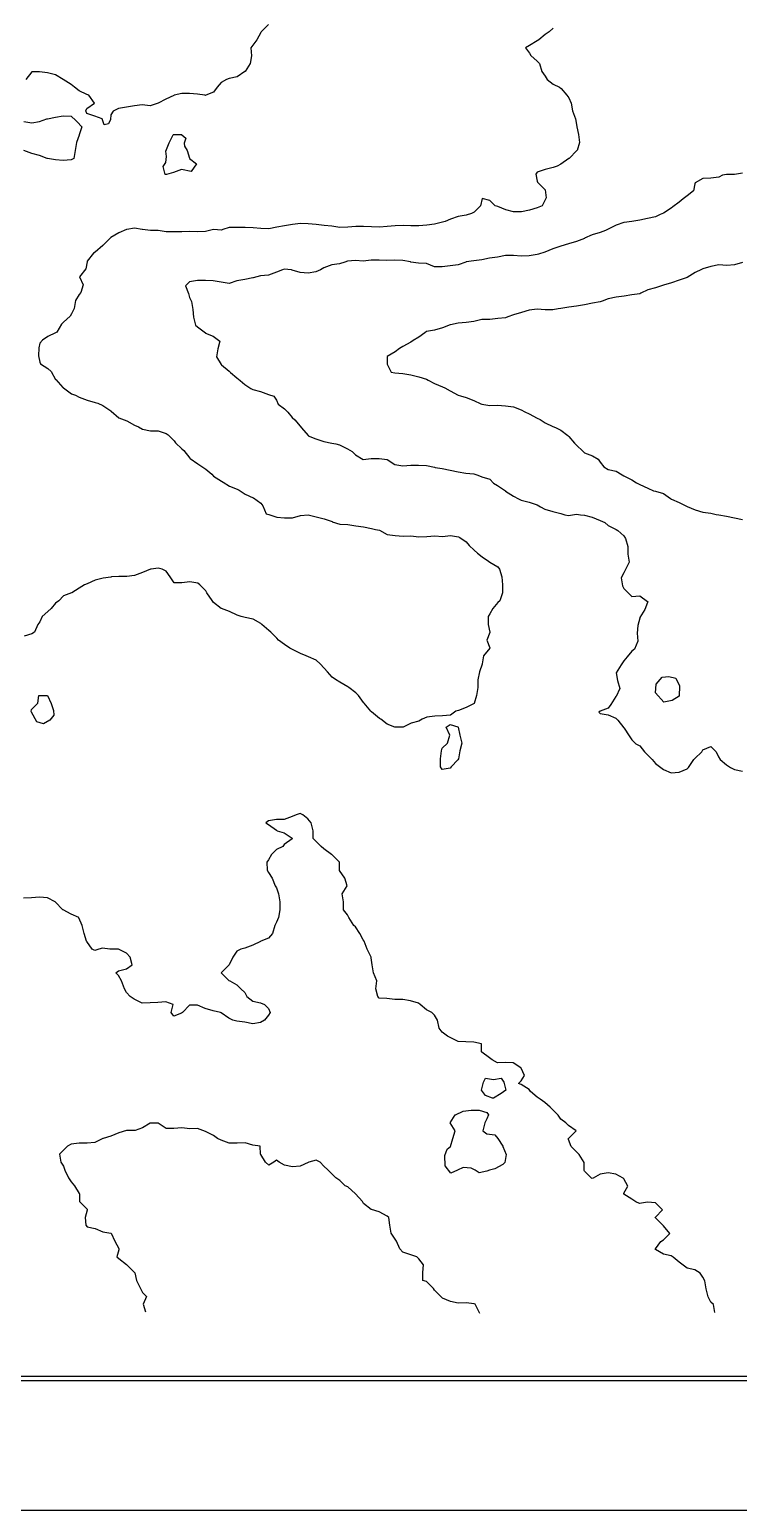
# Model space of a CAD drawing. Extents: x 597 to 1462, y 540 to 1101.
# Drawn here: x 1257.9 to 1345.7, y 540 to 723.4 of the extents above; entities that cross this region are included whole.
import ezdxf

# ---------------------------------------------------------------- set-up
doc = ezdxf.new("R2010")
doc.units = 0
for name, color, linetype in [('Frame_Outer', 7, 'CONTINUOUS'), ('Gridlinescont', 7, 'CONTINUOUS'), ('TEST', 7, 'CONTINUOUS')]:
    doc.layers.add(name, color=color, linetype=linetype)

msp = doc.modelspace()

# ---------------------------------------------------------------- linework, layer by layer
at = {"layer": 'Frame_Outer', "color": 7}
msp.add_lwpolyline([(596.917639, 1100.637229), (1462.392328, 1100.637229), (1462.392328, 539.962512), (596.917639, 539.962512), (596.917639, 1100.637229), (1462.392328, 1100.637229), (1462.392328, 539.962512), (596.917639, 539.962512), (596.917639, 1100.637229), (1462.392328, 1100.637229), (1462.392328, 539.962512), (596.917639, 539.962512), (596.917639, 1100.637229)], close=True, dxfattribs=at)
at = {"layer": 'Gridlinescont', "color": 7}
msp.add_lwpolyline([(614.04912, 1084.06444), (1445.260818, 1084.06444), (1445.260818, 556.535283), (614.04912, 556.535283), (614.04912, 1084.06444)], close=True, dxfattribs=at)
msp.add_lwpolyline([(613.57383, 556.060018), (1445.736137, 556.060018)], dxfattribs=at)
at = {"layer": 'TEST', "color": 7}
for points in [[(1322.720409, 723.588315), (1322.231149, 723.099083), (1321.742001, 722.77289), (1320.959286, 722.120675), (1320.76365, 721.998331), (1319.785298, 721.421723), (1319.296179, 721.14221), (1319.785298, 720.489995), (1319.948592, 720.163802), (1320.763876, 719.46502), (1321.043388, 719.185564), (1321.322901, 718.207156), (1321.742171, 717.620105), (1321.986857, 717.228889), (1322.720635, 716.641951), (1323.503322, 716.250706), (1323.698987, 716.110809), (1324.432708, 715.272242), (1324.677395, 714.946078), (1324.956879, 714.293834), (1325.122205, 713.315398), (1325.49296, 712.337074), (1325.655803, 711.405233), (1325.663987, 711.358271), (1325.851072, 710.37992), (1325.981544, 709.401512), (1325.702059, 708.423188), (1325.655069, 708.398353), (1324.700537, 707.443821), (1324.675701, 707.418985), (1323.697406, 706.709055), (1323.208118, 706.46434), (1322.718942, 706.301018), (1321.740647, 706.072729), (1320.762239, 705.730252), (1320.599368, 705.485566), (1320.762239, 704.596086), (1320.787074, 704.50727), (1321.741606, 703.552851), (1321.75346, 703.528016), (1321.861889, 702.549608), (1321.739602, 702.304893), (1321.372488, 701.571087), (1320.761025, 701.29942), (1319.782617, 701.020782), (1318.804294, 700.818598), (1317.825942, 700.818598), (1316.847534, 701.08208), (1315.869126, 701.473325), (1315.543018, 701.571087), (1314.890775, 702.223359), (1313.912367, 702.460736), (1313.716787, 701.571256), (1312.934128, 700.788569), (1312.607964, 700.592933), (1311.955692, 700.414964), (1310.977368, 700.225903), (1309.99896, 699.89401), (1309.346688, 699.614581), (1309.020637, 699.544506), (1308.042229, 699.288332), (1307.063878, 699.157748), (1306.08547, 699.070654), (1305.107118, 699.078839), (1304.12871, 699.1282), (1303.150387, 699.103364), (1302.171979, 699.020306), (1301.193627, 698.935188), (1300.215219, 698.97738), (1299.236868, 699.002216), (1298.258544, 699.018867), (1297.280136, 698.933748), (1296.301728, 698.880408), (1295.323377, 699.034248), (1294.345025, 699.1247), (1293.366617, 699.258078), (1292.388322, 699.334504), (1291.409886, 699.355106), (1290.431562, 699.251982), (1289.453126, 699.078867), (1288.474831, 698.900898), (1287.496423, 698.722928), (1286.518072, 698.751715), (1285.539664, 698.815413), (1284.561312, 698.87911), (1283.582904, 698.870926), (1282.604581, 698.88673), (1281.789241, 698.635919), (1281.626003, 698.560256), (1280.647567, 698.63115), (1279.669244, 698.400687), (1278.690836, 698.351298), (1277.712484, 698.363152), (1276.734161, 698.342549), (1275.755725, 698.334647), (1274.777317, 698.351298), (1273.798993, 698.508524), (1272.82067, 698.516426), (1271.842234, 698.626465), (1271.809722, 698.626465), (1270.862951, 698.773362), (1269.916124, 698.626465), (1269.883612, 698.626465), (1268.905204, 698.212868), (1267.938903, 697.653871), (1267.92705, 697.645686), (1266.958322, 696.676958), (1266.950137, 696.665105), (1265.971786, 695.822785), (1265.776262, 695.700441), (1265.007235, 694.722033), (1264.995382, 694.633274), (1264.832116, 693.743879), (1264.035967, 692.765471), (1264.506036, 691.78712), (1264.21261, 690.808712), (1264.01703, 690.564025), (1263.527882, 689.830219), (1263.364645, 688.851896), (1263.038453, 688.199652), (1262.89847, 687.873488), (1262.059988, 687.139682), (1261.815273, 686.894967), (1261.244479, 685.916615), (1261.081242, 685.835166), (1260.10289, 685.373168), (1259.450646, 684.93832), (1259.124482, 684.54716), (1258.984584, 683.960138), (1258.959749, 682.981815), (1259.122986, 682.199043), (1259.193062, 682.003463), (1260.101507, 681.425359), (1260.520805, 681.02514), (1261.079915, 680.054832), (1261.0881, 680.046647), (1261.994738, 679.068324), (1262.060073, 678.998248), (1263.038368, 678.262382), (1263.527544, 678.089746), (1264.01672, 677.863856), (1264.995128, 677.502498), (1265.973536, 677.200126), (1266.299643, 677.111338), (1266.951887, 676.831826), (1267.930295, 676.146788), (1267.950897, 676.134934), (1268.91003, 675.319679), (1269.236194, 675.156329), (1269.888353, 674.93913), (1270.866789, 674.373839), (1271.355937, 674.178175), (1271.845197, 673.898775), (1272.82352, 673.689281), (1273.801844, 673.689281), (1274.780252, 673.363089), (1275.024967, 673.200246), (1275.758744, 672.46644), (1275.954324, 672.221754), (1276.736983, 671.439067), (1276.981726, 671.24343), (1277.715504, 670.296603), (1277.74034, 670.264091), (1278.694872, 669.611847), (1279.184019, 669.285683), (1279.673167, 668.959604), (1280.455938, 668.307332), (1280.651518, 668.062645), (1281.629926, 667.468708), (1281.825506, 667.328698), (1282.608193, 666.839522), (1283.586516, 666.459002), (1283.831231, 666.35012), (1284.565009, 665.860973), (1285.543417, 665.387799), (1285.590407, 665.371148), (1286.522248, 664.718876), (1286.766935, 664.392712), (1287.174492, 663.414388), (1287.500656, 663.305507), (1288.479008, 663.00638), (1289.457416, 662.924987), (1290.435824, 662.924987), (1291.414147, 663.196654), (1292.392499, 663.274688), (1293.370907, 663.023059), (1294.349315, 662.79635), (1295.327666, 662.442838), (1295.348269, 662.434654), (1296.307401, 662.1469), (1297.285809, 662.089581), (1298.26416, 661.901339), (1299.242568, 661.782721), (1300.220892, 661.578928), (1300.710124, 661.456613), (1301.1993, 661.367741), (1302.177651, 660.854605), (1303.156059, 660.722892), (1304.134411, 660.62877), (1305.112819, 660.67418), (1306.091142, 660.553869), (1307.069494, 660.618328), (1308.047902, 660.674095), (1309.026253, 660.608789), (1310.004661, 660.708668), (1310.982985, 660.548196), (1311.178649, 660.47812), (1311.961308, 659.919038), (1312.32831, 659.499797), (1312.939885, 658.888278), (1313.359155, 658.52122), (1313.918209, 658.086428), (1314.733464, 657.542868), (1314.896786, 657.420468), (1315.875138, 656.843973), (1316.070774, 656.56446), (1316.364144, 655.586052), (1316.445593, 654.6077), (1316.461398, 653.629292), (1316.100125, 652.650969), (1315.874206, 652.425078), (1315.262744, 651.672476), (1314.895742, 651.020204), (1314.686192, 650.694153), (1314.669541, 649.715745), (1314.895431, 648.768918), (1314.903616, 648.736406), (1314.895431, 648.71157), (1314.504215, 647.757066), (1314.895431, 646.802534), (1314.907285, 646.777699), (1314.895431, 646.752863), (1314.112744, 645.798444), (1313.926506, 644.820008), (1313.918322, 644.795172), (1313.617162, 643.84064), (1313.400246, 642.862289), (1313.375411, 641.883881), (1313.234243, 640.905529), (1312.950215, 639.927121), (1312.94203, 639.915268), (1311.963622, 639.436873), (1310.985214, 639.045657), (1310.659135, 638.947867), (1310.006863, 638.458691), (1309.028455, 638.404561), (1308.050103, 638.36155), (1307.071695, 638.237146), (1306.484701, 637.970305), (1306.093541, 637.725619), (1305.115133, 637.480904), (1304.160601, 636.991728), (1304.135766, 636.979875), (1303.157442, 636.979875), (1303.12493, 637.000477), (1302.178046, 637.367563), (1301.362791, 637.979054), (1301.199554, 638.060447), (1300.221146, 638.875787), (1300.15584, 638.957236), (1299.324272, 639.93556), (1299.242794, 640.044413), (1298.59055, 640.914137), (1298.264386, 641.240217), (1297.394747, 641.892545), (1297.285922, 641.981332), (1296.307457, 642.569709), (1295.74846, 642.870897), (1295.329162, 643.164323), (1294.758424, 643.849135), (1294.350895, 644.293889), (1293.861635, 644.827487), (1293.372487, 645.279071), (1292.394079, 645.683721), (1292.114566, 645.806121), (1291.415728, 646.111739), (1290.437376, 646.600971), (1290.11124, 646.784303), (1289.459081, 647.203629), (1288.67631, 647.762626), (1288.48073, 648.007313), (1287.746952, 648.741119), (1287.502237, 648.936755), (1286.632597, 649.71947), (1286.523744, 649.808258), (1285.545393, 650.341855), (1284.566985, 650.557896), (1284.077837, 650.697878), (1283.588577, 650.875848), (1282.610253, 651.320574), (1281.631902, 651.666832), (1281.59939, 651.675016), (1280.652506, 652.408794), (1280.489269, 652.653481), (1279.813713, 653.631832), (1279.673788, 653.876519), (1278.94001, 654.610297), (1278.695295, 654.805877), (1277.716943, 655.001542), (1276.738648, 654.854617), (1275.760212, 654.854617), (1275.271064, 655.588423), (1274.781776, 656.3222), (1274.292713, 656.566915), (1273.803452, 656.675712), (1272.914086, 656.566915), (1272.82527, 656.550264), (1271.846862, 656.146771), (1270.868539, 655.765348), (1269.890103, 655.662619), (1268.911808, 655.662619), (1268.022412, 655.587012), (1267.933597, 655.578827), (1266.955189, 655.445844), (1265.976894, 655.177789), (1264.99843, 654.729395), (1264.672294, 654.607023), (1264.020022, 654.215891), (1263.073251, 653.628756), (1263.040739, 653.608154), (1262.062302, 653.23579), (1261.47528, 652.648768), (1261.08412, 652.322632), (1260.525066, 651.670444), (1260.105712, 651.30333), (1259.406874, 650.691867), (1259.127389, 650.039623), (1258.882702, 649.713459), (1258.475145, 648.735136), (1258.148981, 648.539528), (1257.170658, 648.246129)], [(1287.47362, 724.025308), (1286.541891, 723.093551), (1286.494901, 723.046589), (1286.005725, 722.114748), (1285.51655, 721.462504), (1285.271863, 721.136396), (1285.353256, 720.157988), (1285.18999, 719.179637), (1284.553833, 718.201229), (1284.537182, 718.184578), (1283.558774, 717.548421), (1282.580422, 717.33111), (1282.254286, 717.222256), (1281.602127, 716.831125), (1281.112867, 716.244102), (1280.623719, 715.65708), (1279.691934, 715.265864), (1279.644973, 715.241028), (1279.556157, 715.265864), (1278.666734, 715.374689), (1277.688382, 715.483542), (1276.709974, 715.483542), (1275.778218, 715.266231), (1275.731228, 715.233719), (1274.75282, 714.77618), (1273.806021, 714.286948), (1273.773509, 714.262112), (1272.795101, 713.959739), (1271.816749, 714.090267), (1270.838454, 713.959739), (1269.85999, 713.796446), (1268.881582, 713.633152), (1268.229422, 713.307016), (1267.903258, 712.817868), (1267.878423, 712.237676), (1267.629728, 711.728829), (1267.103215, 711.577868), (1266.835724, 712.33095), (1265.946273, 712.657114), (1264.967837, 712.98325), (1264.84284, 713.309358), (1264.967837, 713.635522), (1265.899706, 714.287766), (1265.212467, 715.26609), (1264.96778, 715.354961), (1263.989429, 715.809565), (1263.430375, 716.244328), (1263.011105, 716.570521), (1262.032697, 717.208907), (1262.000185, 717.220761), (1261.053414, 717.807868), (1260.075063, 718.036157), (1259.096655, 718.175293), (1258.118303, 718.167108), (1257.384526, 717.220281)], [(1257.139867, 712.002274), (1258.118219, 711.839037), (1259.096542, 712.002274), (1259.986022, 712.328438), (1260.074781, 712.349041), (1261.053245, 712.52543), (1262.03154, 712.720981), (1263.009976, 712.655675), (1263.578711, 712.145248), (1263.76224, 711.965472), (1264.314803, 711.351188), (1264.012345, 710.37278), (1263.98751, 710.32579), (1263.661374, 709.394033), (1263.498503, 708.415625), (1263.335266, 707.437302), (1263.009102, 707.241722), (1262.030778, 707.193151), (1261.052342, 707.260038), (1260.073934, 707.429823), (1260.041422, 707.438007), (1259.094651, 707.805122), (1258.1163, 708.049808), (1257.137892, 708.400498)], [(1274.816038, 705.460222), (1274.727222, 705.443571), (1274.638463, 705.460222), (1274.401171, 706.43863), (1274.727222, 706.927806), (1274.83029, 707.674425), (1274.758013, 708.331043), (1275.165542, 709.373741), (1275.659064, 710.352149), (1275.706054, 710.399111), (1276.684377, 710.399111), (1276.731367, 710.352149), (1277.199263, 709.941544), (1277.017766, 709.309564), (1277.070542, 708.949081), (1277.396734, 708.395559), (1277.662728, 707.46383), (1277.687564, 707.416812), (1278.532424, 706.760194), (1277.856305, 705.81221), (1276.684885, 706.046934), (1275.706562, 705.704372), (1274.817082, 705.459686)], [(1346.168984, 705.586629), (1345.190548, 705.458105), (1344.21214, 705.450203), (1343.722964, 705.36881), (1343.233788, 705.124095), (1342.255493, 704.97717), (1341.277085, 704.948384), (1340.322553, 704.38933), (1340.297717, 704.300571), (1340.13448, 703.411091), (1339.319112, 702.7996), (1338.829964, 702.432514), (1338.340704, 702.013244), (1337.558017, 701.454162), (1337.362437, 701.290925), (1336.384142, 700.671221), (1335.992897, 700.475698), (1335.405875, 700.182243), (1334.427439, 699.986663), (1333.449115, 699.777141), (1332.470792, 699.60651), (1331.538951, 699.497657), (1331.491989, 699.489472), (1330.513637, 699.172311), (1329.535229, 698.659908), (1329.209065, 698.519898), (1328.556821, 698.240385), (1327.578498, 697.949047), (1326.619253, 697.54149), (1326.598651, 697.533588), (1325.620243, 697.151854), (1324.641891, 696.858399), (1323.695092, 696.565029), (1323.66258, 696.556845), (1322.684257, 696.218009), (1321.705933, 695.802352), (1320.923162, 695.585041), (1320.727582, 695.538079), (1319.749174, 695.351869), (1318.770822, 695.327033), (1317.792499, 695.38915), (1316.814091, 695.38915), (1315.835683, 695.204238), (1314.857331, 695.066711), (1313.87898, 694.851065), (1312.900572, 694.728666), (1311.968843, 694.606379), (1311.921853, 694.598194), (1310.94353, 694.259386), (1309.965122, 694.11534), (1308.98677, 694.006487), (1308.008447, 694.01834), (1307.030011, 694.427534), (1306.051603, 694.444186), (1305.07328, 694.599295), (1305.040768, 694.607197), (1304.093997, 694.770434), (1303.115532, 694.813445), (1302.137124, 694.801592), (1301.158801, 694.834104), (1300.180478, 694.825919), (1299.20207, 694.708882), (1298.223746, 694.778139), (1297.245338, 694.708882), (1296.919146, 694.600029), (1296.266874, 694.355314), (1295.288579, 694.233027), (1294.310171, 693.865912), (1293.919011, 693.621226), (1293.33196, 693.376511), (1292.353552, 693.229586), (1291.375229, 693.294892), (1290.396793, 693.610388), (1290.308034, 693.622242), (1289.418639, 693.711113), (1289.173952, 693.622242), (1288.440146, 693.3289), (1287.461823, 692.96997), (1286.483471, 692.888577), (1285.551658, 692.64389), (1285.50464, 692.635706), (1284.526345, 692.448254), (1283.547908, 692.252674), (1282.569585, 691.945305), (1281.591177, 692.084921), (1280.612854, 692.277199), (1279.634446, 692.31781), (1278.656094, 692.31781), (1277.677686, 692.154573), (1277.18851, 691.665397), (1277.53793, 690.686989), (1277.677912, 690.197814), (1277.922599, 689.708581), (1278.069524, 688.73023), (1278.167342, 687.751935), (1278.412028, 686.773498), (1278.656743, 686.577947), (1279.635038, 685.811262), (1279.66755, 685.794611), (1280.614378, 685.427496), (1281.429718, 684.816033), (1281.173545, 683.83771), (1281.033647, 682.859358), (1281.592645, 681.904855), (1281.61748, 681.880019), (1282.571956, 681.097332), (1282.767592, 680.901752), (1283.550279, 680.249508), (1283.941411, 679.923344), (1284.528461, 679.434168), (1285.262239, 678.944993), (1285.506926, 678.822593), (1286.485277, 678.577906), (1287.463685, 678.183924), (1288.115929, 677.966585), (1288.442093, 677.477352), (1288.637673, 676.988177), (1289.42036, 676.429123), (1289.839714, 676.009853), (1290.398768, 675.35761), (1290.724848, 675.031417), (1291.37712, 674.248758), (1291.540357, 674.053178), (1292.355669, 673.093962), (1292.388181, 673.073359), (1293.33498, 672.706329), (1294.313388, 672.361764), (1295.291796, 672.170248), (1295.780915, 672.094613), (1296.270148, 671.972241), (1297.248499, 671.471889), (1297.807553, 671.116289), (1298.226907, 670.69702), (1299.205315, 670.150045), (1300.183638, 670.260112), (1301.16199, 670.248258), (1302.140398, 670.147195), (1302.161, 670.139292), (1303.120132, 669.52783), (1304.098569, 669.356775), (1305.076892, 669.454537), (1306.055328, 669.442683), (1307.033623, 669.380566), (1308.01206, 669.179172), (1308.100847, 669.162521), (1308.990326, 669.040206), (1309.96865, 668.806554), (1310.946973, 668.603185), (1311.925409, 668.463626), (1312.903817, 668.347012), (1313.392993, 668.18417), (1313.882169, 667.988533), (1314.860464, 667.695192), (1315.349753, 667.205903), (1315.838872, 666.912561), (1316.817308, 666.236498), (1316.825493, 666.228313), (1317.795067, 665.595261), (1318.447311, 665.249905), (1318.773475, 665.086583), (1319.751827, 664.858294), (1320.730178, 664.515789), (1321.149476, 664.271102), (1321.708586, 663.969858), (1322.686994, 663.683826), (1323.665318, 663.432197), (1324.154493, 663.292694), (1324.643641, 663.211217), (1325.132901, 663.292694), (1325.622077, 663.346853), (1326.111225, 663.292694), (1326.600485, 663.238536), (1327.57878, 663.005223), (1328.557132, 662.575539), (1329.116242, 662.314512), (1329.53554, 661.947397), (1330.513976, 661.486444), (1330.758663, 661.33585), (1331.492384, 660.683606), (1331.688049, 660.357527), (1331.98139, 659.379119), (1331.98139, 658.400767), (1332.144712, 657.422359), (1331.655537, 656.444036), (1331.492215, 656.117872), (1331.166135, 655.465684), (1331.329401, 654.487276), (1331.492694, 654.161168), (1332.144882, 653.508868), (1332.471046, 653.18276), (1333.449369, 653.264153), (1334.427777, 652.55428), (1334.460289, 652.529444), (1334.427777, 652.440629), (1334.101613, 651.551149), (1333.46856, 650.572854), (1333.447958, 650.484067), (1333.203215, 649.594587), (1333.121766, 648.616236), (1333.203215, 647.637828), (1332.795714, 646.659476), (1332.46955, 646.414789), (1331.8825, 645.681012), (1331.491255, 645.191779), (1331.165204, 644.702604), (1330.528934, 643.724252), (1330.708596, 642.745844), (1331.001966, 641.767521), (1330.536667, 640.789169), (1330.511831, 640.764334), (1329.859531, 639.809745), (1329.533423, 639.320569), (1328.555015, 638.953539), (1328.391778, 638.831168), (1328.555015, 638.66793), (1329.533423, 638.505088), (1330.511831, 638.097475), (1330.756546, 637.852732), (1331.490267, 636.905961), (1331.51087, 636.873449), (1332.144007, 635.895125), (1332.470086, 635.40595), (1332.959262, 634.916717), (1333.448494, 634.671974), (1334.035545, 633.938196), (1334.426705, 633.54698), (1335.013812, 632.960014), (1335.404944, 632.470782), (1336.057187, 631.981606), (1336.383352, 631.736891), (1337.361675, 631.329362), (1338.340026, 631.422665), (1339.318434, 631.818792), (1339.514014, 631.982086), (1340.174443, 632.960438), (1340.296786, 633.100335), (1341.135353, 633.938902), (1341.275335, 634.183617), (1342.253658, 634.591259), (1342.90593, 633.938902), (1343.232066, 633.286743), (1343.427646, 632.960607), (1344.210333, 632.308335), (1344.699594, 631.982255), (1345.188741, 631.73754), (1346.167093, 631.547238)], [(1346.181712, 694.521514), (1345.20336, 694.252274), (1344.224952, 694.154513), (1343.246629, 694.26743), (1342.268221, 694.04566), (1341.28987, 693.746476), (1341.126576, 693.665111), (1340.311292, 693.288598), (1339.344992, 692.686534), (1339.333138, 692.686534), (1338.354815, 692.366183), (1337.376407, 692.022804), (1336.414086, 691.713855), (1336.398281, 691.713855), (1335.419873, 691.393504), (1334.44155, 691.160671), (1333.602955, 690.741317), (1333.462972, 690.65253), (1332.484649, 690.531824), (1331.506241, 690.385689), (1330.52789, 690.252311), (1329.549482, 690.056731), (1328.815676, 689.763332), (1328.570961, 689.687669), (1327.592666, 689.483481), (1326.614229, 689.302633), (1325.635906, 689.133977), (1324.657498, 688.994079), (1323.679146, 688.849638), (1323.352982, 688.784332), (1322.700738, 688.681208), (1321.722415, 688.681208), (1320.744007, 688.774144), (1319.765656, 688.628404), (1318.787248, 688.35098), (1317.808896, 688.074345), (1317.124027, 687.80059), (1316.830657, 687.691737), (1315.852221, 687.587822), (1314.873926, 687.491726), (1313.89549, 687.475075), (1312.917166, 687.225421), (1311.938758, 687.110415), (1310.960407, 687.006106), (1310.013551, 686.822718), (1309.981039, 686.810865), (1309.002688, 686.445443), (1308.024336, 686.144284), (1307.045928, 685.99369), (1306.828617, 685.843125), (1306.06769, 685.272415), (1305.368851, 684.864858), (1305.089366, 684.669193), (1304.111015, 684.131136), (1303.691689, 683.88645), (1303.132607, 683.495205), (1302.170285, 682.908268), (1302.170285, 681.92986), (1302.640326, 680.951452), (1303.129502, 680.862664), (1304.10791, 680.773849), (1305.086234, 680.625767), (1306.064585, 680.364655), (1307.042993, 680.09581), (1307.26022, 679.973523), (1308.021232, 679.54542), (1308.999583, 679.158353), (1309.325748, 678.995087), (1309.977907, 678.628001), (1310.956315, 678.119493), (1311.235743, 678.016369), (1311.934582, 677.803573), (1312.91299, 677.440635), (1313.769026, 677.037537), (1313.891426, 676.985806), (1314.869749, 676.806962), (1315.848072, 676.853924), (1316.826509, 676.792625), (1317.804917, 676.645785), (1318.783212, 676.284427), (1319.202566, 676.058508), (1319.761563, 675.779052), (1320.739971, 675.275906), (1321.106973, 675.080326), (1321.718549, 674.672713), (1322.6969, 674.210687), (1323.023064, 674.101834), (1323.675308, 673.775754), (1324.54492, 673.12351), (1324.653801, 672.9835), (1325.387607, 672.144933), (1325.632294, 671.927594), (1326.393249, 671.166666), (1326.61056, 670.971114), (1327.588968, 670.596267), (1328.287807, 670.188653), (1328.567207, 669.797521), (1328.986533, 669.210471), (1329.545615, 668.884307), (1330.524023, 668.683816), (1331.257744, 668.232317), (1331.502459, 668.109917), (1332.480783, 667.609678), (1333.039893, 667.253655), (1333.459191, 667.027736), (1334.437514, 666.568673), (1335.17132, 666.275247), (1335.416035, 666.209969), (1336.394386, 665.919449), (1337.250451, 665.296811), (1337.372794, 665.221175), (1338.351202, 664.807268), (1339.329526, 664.325515), (1339.350128, 664.31733), (1340.309345, 663.909801), (1341.287696, 663.618887), (1342.266104, 663.469902), (1342.918376, 663.339402), (1343.244428, 663.290041), (1344.222836, 663.132844), (1345.201244, 662.904131), (1346.179595, 662.706124)], [(1310.088312, 632.082388), (1309.948358, 631.91915), (1308.96995, 631.755828), (1308.774398, 632.081993), (1308.753796, 633.060344), (1308.889658, 634.038752), (1308.971135, 634.36486), (1309.623294, 635.017076), (1309.917934, 635.995484), (1309.460311, 636.973835), (1309.949459, 637.299999), (1310.927867, 637.005359), (1310.952702, 636.972847), (1311.173287, 635.994439), (1311.417974, 635.016116), (1311.173287, 634.037708), (1311.01005, 633.059356), (1310.928572, 632.919374), (1310.090005, 632.080779)], [(1342.740633, 564.468818), (1342.577396, 565.447113), (1342.251231, 565.773306), (1341.925067, 566.425521), (1341.664068, 567.403873), (1341.517143, 568.382224), (1341.272428, 568.871457), (1340.946264, 569.360632), (1340.294105, 569.751849), (1339.315669, 569.947429), (1338.826493, 570.338674), (1338.337261, 570.729777), (1337.603483, 571.316828), (1337.358796, 571.512492), (1336.380445, 571.708016), (1335.402093, 572.263542), (1335.369581, 572.296054), (1335.402093, 572.343016), (1336.05428, 573.274857), (1336.380445, 573.470437), (1337.163132, 574.253124), (1336.380445, 575.207656), (1336.355609, 575.232492), (1335.401077, 576.187024), (1335.376242, 576.211859), (1335.401077, 576.300618), (1336.290472, 577.190013), (1335.401077, 578.079465), (1334.422669, 578.121685), (1333.444318, 577.972785), (1332.955085, 578.168336), (1332.46591, 578.494501), (1331.487586, 579.115136), (1331.462751, 579.147648), (1331.487586, 579.236474), (1331.976734, 580.125926), (1331.487586, 581.015321), (1331.398799, 581.104108), (1330.509404, 581.593284), (1329.530996, 581.756578), (1328.552588, 581.593284), (1327.663221, 581.104108), (1327.574406, 581.05709), (1327.485534, 581.104108), (1326.596167, 581.993475), (1326.549177, 582.082347), (1326.574013, 583.060698), (1325.94556, 584.039022), (1325.619396, 584.365158), (1324.967237, 585.01743), (1324.641073, 585.906825), (1324.594083, 585.995612), (1324.641073, 586.042574), (1325.572914, 586.974415), (1324.641073, 587.626659), (1324.314937, 587.952823), (1323.662636, 588.441999), (1323.336585, 588.931174), (1322.684313, 589.583475), (1322.358177, 589.909582), (1321.705905, 590.468665), (1321.118883, 590.88799), (1320.727723, 591.167419), (1319.912383, 591.866229), (1319.749146, 592.110944), (1318.770738, 592.72252), (1318.444658, 592.844806), (1318.770738, 593.170971), (1319.161982, 593.823214), (1318.770738, 594.754999), (1318.738226, 594.801961), (1317.791455, 595.389012), (1316.813103, 595.454318), (1315.834695, 595.389012), (1315.182423, 595.7802), (1314.856259, 596.024943), (1313.877964, 596.712126), (1313.845452, 596.759116), (1313.828801, 597.737439), (1312.897044, 597.95475), (1311.918608, 597.983537), (1310.940284, 598.06493), (1309.961961, 598.521537), (1309.635797, 598.717202), (1308.983553, 599.206378), (1308.592393, 599.695525), (1308.396728, 600.673848), (1308.005625, 601.32612), (1307.679432, 601.652285), (1307.027189, 601.978364), (1306.244502, 602.630608), (1306.048865, 602.79393), (1305.070514, 603.065625), (1304.09219, 603.232927), (1303.113782, 603.253529), (1302.135346, 603.364837), (1301.157023, 603.414226), (1300.993786, 603.60975), (1300.737612, 604.588158), (1300.87751, 605.566509), (1300.458184, 606.544917), (1300.318287, 607.523269), (1300.178361, 608.412749), (1300.157759, 608.501536), (1299.687689, 609.479831), (1299.320688, 610.458182), (1299.198288, 610.653819), (1298.76344, 611.436534), (1298.219964, 612.251874), (1298.0243, 612.414688), (1297.404709, 613.393096), (1297.241387, 613.719288), (1296.75224, 614.371504), (1296.75224, 615.349856), (1296.588974, 616.328264), (1297.209722, 617.306672), (1296.915054, 618.285023), (1296.262725, 619.239555), (1296.250872, 619.264391), (1296.239018, 620.242714), (1295.284486, 621.197218), (1295.263884, 621.222053), (1294.304752, 621.920892), (1293.978588, 622.200405), (1293.326344, 622.852564), (1293.00018, 623.178756), (1293.00018, 624.15708), (1292.739124, 625.135488), (1292.347908, 625.624664), (1291.69572, 626.113896), (1291.369584, 626.276738), (1290.880324, 626.113896), (1290.391233, 625.918259), (1289.412825, 625.527099), (1288.434417, 625.527099), (1287.456094, 625.380174), (1287.129929, 625.135488), (1287.456094, 624.939851), (1288.434417, 624.203816), (1288.523204, 624.156854), (1289.412656, 623.912139), (1290.391007, 623.224928), (1290.423519, 623.177938), (1290.391007, 623.161287), (1289.412656, 622.443483), (1289.217076, 622.198796), (1288.434332, 621.807636), (1287.847395, 621.220501), (1287.45615, 620.568342), (1287.238867, 620.242178), (1287.279479, 619.263854), (1287.457448, 618.98437), (1287.902174, 618.285531), (1288.296241, 617.307123), (1288.435772, 617.062408), (1288.680458, 616.328715), (1288.870789, 615.350251), (1288.862604, 614.371956), (1288.701371, 613.393548), (1288.434614, 612.806497), (1288.256645, 612.415337), (1287.945213, 611.436929), (1287.455952, 610.849992), (1286.524224, 610.458747), (1286.477262, 610.426235), (1285.498798, 609.968612), (1284.520503, 609.601582), (1284.031214, 609.47921), (1283.542095, 609.234523), (1283.052919, 608.500717), (1282.579745, 607.522394), (1282.563094, 607.497558), (1281.608618, 606.543055), (1282.563094, 605.588523), (1282.651938, 605.563687), (1283.541333, 605.074511), (1284.03048, 604.585336), (1284.519741, 604.09616), (1284.764456, 603.606984), (1285.498233, 603.01999), (1286.476557, 602.824325), (1286.965732, 602.628745), (1287.45488, 602.139598), (1287.650545, 601.650337), (1287.45488, 601.324258), (1286.965732, 600.672014), (1286.476557, 600.392501), (1285.498233, 600.237448), (1284.519825, 600.427694), (1283.541389, 600.563556), (1283.052213, 600.672409), (1282.563094, 600.917096), (1281.584742, 601.604335), (1281.495871, 601.651297), (1280.606476, 601.846933), (1279.628068, 602.140303), (1278.649716, 602.540523), (1277.671421, 602.540523), (1276.781941, 601.651071), (1276.693126, 601.562256), (1275.714718, 601.162065), (1275.388666, 601.65124), (1275.625931, 602.629648), (1274.736564, 602.9557), (1273.758156, 602.874335), (1272.779804, 602.824946), (1271.801453, 602.792434), (1270.823045, 603.28161), (1270.333869, 603.607774), (1269.844637, 604.09695), (1269.59995, 604.586126), (1269.257473, 605.564534), (1268.866229, 606.216778), (1268.540121, 606.542857), (1268.866229, 606.787544), (1269.844637, 607.032287), (1270.578443, 607.521519), (1270.333756, 608.499842), (1269.844467, 608.989018), (1268.866172, 609.462164), (1267.887821, 609.470066), (1267.798949, 609.481919), (1266.909554, 609.590772), (1266.420378, 609.481919), (1265.931259, 609.318682), (1265.605066, 609.481919), (1264.952794, 610.413732), (1264.920282, 610.460751), (1264.62567, 611.439046), (1264.364558, 612.41751), (1263.973398, 613.349239), (1263.940886, 613.3962), (1262.994031, 613.815554), (1262.015708, 614.36078), (1261.995105, 614.372633), (1261.035917, 615.331822), (1261.015314, 615.352424), (1260.056098, 615.8416), (1259.077746, 615.923049), (1258.099423, 615.8416), (1257.121015, 615.809088)], [(1315.341992, 591.036298), (1315.317156, 591.015696), (1315.228284, 591.036298), (1314.338917, 591.362378), (1313.849742, 592.01465), (1314.094428, 592.993058), (1314.339143, 593.482234), (1315.317466, 593.318996), (1316.295903, 593.482234), (1316.622039, 592.993058), (1316.883066, 592.01465), (1316.296128, 591.595296), (1315.341512, 591.036298)], [(1313.655968, 564.358577), (1313.06189, 565.497885), (1312.922416, 565.559184), (1311.944008, 565.661038), (1310.965656, 565.620398), (1309.987248, 565.82419), (1309.008897, 566.231804), (1308.813317, 566.476519), (1308.030658, 567.259206), (1307.908286, 567.454758), (1307.052165, 568.310822), (1306.56299, 568.433222), (1306.56299, 569.411517), (1306.660864, 570.389925), (1306.073757, 571.123646), (1305.829071, 571.368361), (1305.095349, 571.613048), (1304.116941, 571.955609), (1303.725697, 572.346769), (1303.334537, 573.325177), (1303.1389, 573.569864), (1302.649724, 574.30367), (1302.486487, 575.282078), (1302.355903, 576.260401), (1302.160351, 576.399932), (1301.182, 576.959014), (1300.203592, 577.227916), (1300.17108, 577.239769), (1299.22428, 577.97349), (1299.101881, 578.218177), (1298.245872, 579.182812), (1298.230068, 579.194666), (1297.267634, 580.033357), (1296.94147, 580.173254), (1296.289226, 580.825498), (1295.80005, 581.151578), (1295.310874, 581.640754), (1294.821642, 582.129986), (1294.332466, 582.619162), (1293.843319, 583.108337), (1293.354143, 583.353024), (1292.464663, 583.108337), (1292.375904, 583.061319), (1291.397553, 582.618766), (1290.419201, 582.520976), (1289.440793, 582.716528), (1288.788578, 583.107773), (1288.462385, 583.352488), (1288.136306, 583.107773), (1287.483977, 582.716528), (1287.092817, 583.107773), (1286.505823, 584.054572), (1286.485221, 584.087084), (1286.415964, 585.065492), (1285.526484, 585.20539), (1284.548132, 585.484902), (1283.569724, 585.456116), (1282.591401, 585.456116), (1281.612993, 585.83339), (1281.123817, 586.042884), (1280.634641, 586.409999), (1279.656233, 586.88162), (1279.330069, 587.021631), (1278.677825, 587.266317), (1277.699474, 587.237531), (1276.721066, 587.346384), (1275.742714, 587.264934), (1274.764306, 587.264934), (1273.785983, 587.909756), (1272.80766, 587.909756), (1271.829223, 587.34644), (1270.9398, 587.020389), (1270.850985, 587.003738), (1269.872577, 587.003738), (1268.894225, 586.740142), (1267.915902, 586.320901), (1266.984089, 586.041416), (1266.93707, 586.016581), (1265.958775, 585.551225), (1264.980367, 585.453435), (1264.002016, 585.453435), (1263.023608, 585.306538), (1262.534432, 585.061795), (1262.045284, 584.572563), (1261.556109, 584.083387), (1261.719346, 583.105064), (1262.04551, 582.615916), (1262.24109, 582.126656), (1262.697585, 581.148304), (1263.023749, 580.659156), (1263.414965, 580.170009), (1264.001931, 579.223125), (1264.022533, 579.190602), (1264.030718, 578.21225), (1264.985137, 577.257718), (1264.99699, 577.232883), (1264.985137, 577.144124), (1264.74045, 576.2547), (1264.845239, 575.276377), (1264.985137, 575.080712), (1265.963545, 574.885189), (1266.941981, 574.461206), (1267.920304, 574.314282), (1267.94514, 574.29763), (1268.410496, 573.319222), (1268.899672, 572.387494), (1268.924508, 572.340504), (1268.899672, 572.251717), (1268.654957, 571.362237), (1268.899672, 571.166685), (1269.877995, 570.430565), (1269.902831, 570.383603), (1270.857278, 569.429071), (1270.87788, 569.404236), (1271.103404, 568.425828), (1271.59258, 567.447504), (1271.837295, 566.958244), (1272.326527, 566.469153), (1271.92628, 565.490745), (1272.228003, 564.544516)]]:
    msp.add_lwpolyline(points, dxfattribs=at)
for points in [[(1336.249663, 643.185772), (1337.047533, 643.25613), (1337.912121, 643.061764), (1338.394354, 642.094644), (1338.321738, 640.809038), (1337.458223, 640.297171), (1336.432797, 640.098458), (1335.408951, 641.236209), (1335.483627, 642.299538), (1336.249663, 643.185772)], [(1259.588201, 637.393754), (1258.743172, 637.646963), (1258.095076, 638.842033), (1258.062564, 638.93082), (1258.095076, 639.1645), (1258.88798, 639.957319), (1258.984528, 640.887467), (1259.073315, 640.919979), (1260.051667, 640.903328), (1260.084179, 640.887524), (1260.54183, 639.909116), (1260.839377, 639.043342), (1260.856875, 638.487929), (1260.377408, 637.848018), (1259.588201, 637.393754)], [(1309.311213, 583.938917), (1309.611356, 584.688641), (1309.99611, 585.029932), (1310.281352, 586.008255), (1310.583697, 586.986663), (1309.955329, 587.965015), (1310.58841, 588.94331), (1310.609012, 588.959961), (1311.587364, 589.433107), (1312.565772, 589.530981), (1313.544095, 589.530981), (1314.522503, 589.269869), (1314.718083, 588.943733), (1314.522503, 588.454586), (1314.277788, 587.96541), (1314.033101, 586.987058), (1314.522277, 586.595842), (1315.500629, 586.498052), (1315.891817, 586.008904), (1316.478867, 585.062077), (1316.494672, 585.029565), (1316.89777, 584.051157), (1316.723046, 583.072749), (1316.478331, 582.828034), (1315.499923, 582.257353), (1314.847679, 582.094115), (1314.5216, 581.971716), (1313.543192, 581.767923), (1313.054016, 582.094115), (1312.564868, 582.338802), (1311.586432, 582.453723), (1310.881159, 582.09753), (1310.039262, 581.725279), (1309.35888, 582.638974), (1309.311213, 583.938917)]]:
    msp.add_lwpolyline(points, close=True, dxfattribs=at)

doc.saveas('drawing.dxf')
